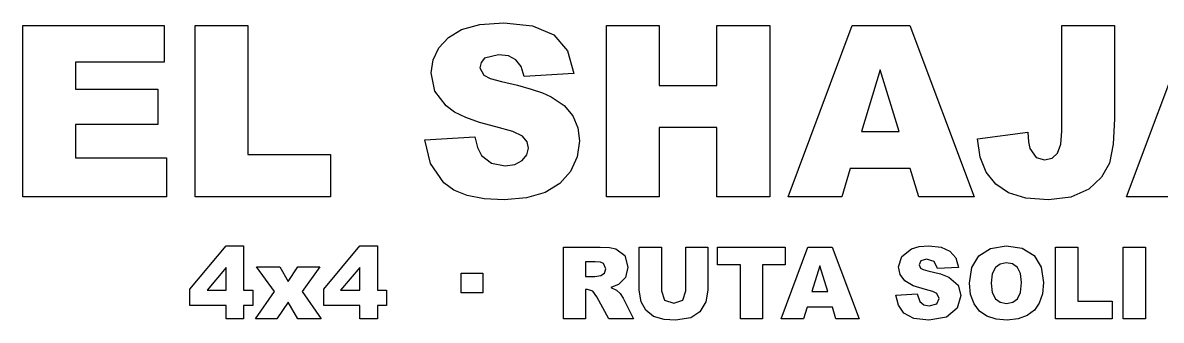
# Model space of a CAD drawing. Header units: millimetres. Extents: x 0 to 280, y -111 to 103.
# Drawn here: x 53.2 to 172.2, y -111.4 to -80.3 of the extents above; entities that cross this region are included whole.
import ezdxf

# ---------------------------------------------------------------- set-up
doc = ezdxf.new("R2010")
doc.units = ezdxf.units.MM
doc.layers.add('CAMISETA_4X4', color=7, linetype='CONTINUOUS')

msp = doc.modelspace()

# ---------------------------------------------------------------- linework, layer by layer
at = {"layer": 'CAMISETA_4X4', "color": 7}
for points in [[(53.2, -80.617), (67.993, -80.617), (67.993, -84.463), (58.708, -84.463), (58.708, -87.269), (67.3, -87.269), (67.3, -90.941), (58.708, -90.941), (58.708, -94.44), (68.235, -94.44), (68.235, -98.494), (53.2, -98.494)], [(71.215, -80.617), (76.723, -80.617), (76.723, -94.094), (85.349, -94.094), (85.349, -98.494), (71.215, -98.494)], [(95.223, -92.57), (100.454, -92.258), (100.731, -93.366), (101.147, -94.198), (102.186, -94.995), (103.607, -95.272), (104.646, -95.133), (105.408, -94.718), (105.893, -94.129), (106.066, -93.436), (105.928, -92.777), (105.443, -92.189), (104.438, -91.669), (102.637, -91.184), (100.939, -90.733), (99.519, -90.214), (98.341, -89.66), (97.44, -89.001), (96.262, -87.477), (95.881, -85.572), (96.089, -84.22), (96.678, -82.939), (97.683, -81.865), (99.068, -81.033), (100.974, -80.514), (103.468, -80.34), (106.482, -80.652), (108.699, -81.588), (110.12, -83.25), (110.813, -85.641), (105.616, -85.953), (105.304, -84.913), (104.75, -84.22), (103.953, -83.805), (102.914, -83.666), (101.459, -84.047), (101.112, -84.498), (100.974, -85.052), (101.39, -85.814), (102.048, -86.161), (103.226, -86.472), (104.923, -86.853), (106.344, -87.269), (107.521, -87.65), (108.422, -88.066), (109.773, -88.967), (110.709, -90.041), (111.228, -91.288), (111.402, -92.674), (111.159, -94.336), (110.466, -95.861), (109.323, -97.108), (107.799, -98.043), (105.859, -98.598), (103.503, -98.805), (101.424, -98.702), (99.657, -98.355), (98.272, -97.801), (97.198, -97.039), (95.812, -95.029), (95.223, -92.57)], [(114.208, -80.617), (119.716, -80.617), (119.716, -86.888), (125.744, -86.888), (125.744, -80.617), (131.287, -80.617), (131.287, -98.494), (125.744, -98.494), (125.744, -91.253), (119.716, -91.253), (119.716, -98.494), (114.208, -98.494)], [(145.941, -95.549), (139.671, -95.549), (138.805, -98.494), (133.193, -98.494), (139.879, -80.617), (145.907, -80.617), (152.628, -98.494), (146.842, -98.494)], [(161.808, -80.617), (167.317, -80.617), (167.317, -90.352), (167.178, -93.02), (166.797, -94.995), (165.966, -96.45), (164.614, -97.697), (162.744, -98.528), (160.423, -98.805), (158.032, -98.632), (156.231, -98.078), (154.914, -97.177), (153.909, -95.93), (153.286, -94.371), (152.974, -92.466), (158.24, -91.738), (158.309, -92.777), (158.448, -93.47), (159.106, -94.406), (160.007, -94.648), (160.804, -94.475), (161.358, -93.955), (161.704, -93.02), (161.808, -91.634)], [(181.347, -95.549), (175.077, -95.549), (174.211, -98.494), (168.564, -98.494), (175.285, -80.617), (181.313, -80.617), (187.999, -98.494), (182.248, -98.494)], [(144.798, -91.669), (142.823, -85.26), (140.883, -91.669)], [(74.471, -109.857), (70.66, -109.857), (70.66, -108.125), (74.471, -103.621), (76.273, -103.621), (76.273, -108.229), (77.243, -108.229), (77.243, -109.857), (76.273, -109.857), (76.273, -111.243), (74.471, -111.243)], [(88.433, -109.857), (84.657, -109.857), (84.657, -108.125), (88.433, -103.621), (90.269, -103.621), (90.269, -108.229), (91.204, -108.229), (91.204, -109.857), (90.269, -109.857), (90.269, -111.243), (88.433, -111.243)], [(109.704, -111.243), (109.704, -103.76), (113.549, -103.76), (114.52, -103.794), (115.178, -103.933), (116.113, -104.626), (116.46, -105.838), (116.182, -106.912), (115.455, -107.64), (114.658, -107.951), (115.247, -108.229), (115.628, -108.61), (115.94, -109.095), (117.049, -111.243), (114.45, -111.243), (113.203, -108.956), (112.787, -108.367), (112.233, -108.194), (112.025, -108.194), (112.025, -111.243)], [(122.522, -103.76), (124.809, -103.76), (124.809, -108.229), (124.601, -109.476), (123.977, -110.515), (123.042, -111.139), (121.414, -111.381), (120.236, -111.312), (119.127, -111), (118.33, -110.342), (117.845, -109.476), (117.637, -108.229), (117.637, -103.76), (119.959, -103.76), (119.959, -108.333), (120.27, -109.303), (121.24, -109.614), (122.176, -109.303), (122.522, -108.333)], [(125.813, -103.76), (132.881, -103.76), (132.881, -105.596), (130.525, -105.596), (130.525, -111.243), (128.204, -111.243), (128.204, -105.596), (125.813, -105.596)], [(137.835, -110.03), (135.202, -110.03), (134.821, -111.243), (132.465, -111.243), (135.271, -103.76), (137.8, -103.76), (140.606, -111.243), (138.181, -111.243)], [(144.452, -108.783), (146.669, -108.644), (146.946, -109.441), (147.396, -109.788), (147.951, -109.891), (148.748, -109.684), (148.99, -109.129), (148.748, -108.61), (148.332, -108.402), (147.57, -108.194), (146.253, -107.778), (145.387, -107.259), (144.902, -106.6), (144.729, -105.804), (145.075, -104.73), (146.08, -103.933), (146.877, -103.69), (147.916, -103.621), (149.198, -103.76), (150.099, -104.175), (150.722, -104.868), (150.999, -105.873), (148.817, -105.977), (148.47, -105.249), (147.674, -105.007), (147.085, -105.18), (146.877, -105.596), (147.05, -105.942), (147.327, -106.081), (147.812, -106.219), (149.129, -106.531), (149.995, -106.877), (150.965, -107.709), (151.242, -108.818), (150.861, -110.134), (149.752, -111.069), (147.916, -111.381), (146.323, -111.208), (145.283, -110.654), (144.729, -109.822), (144.452, -108.783)], [(152.143, -107.501), (152.385, -105.873), (153.147, -104.66), (154.36, -103.898), (155.988, -103.621), (157.651, -103.863), (158.898, -104.626), (159.66, -105.838), (159.903, -107.432), (159.799, -108.644), (159.452, -109.614), (158.933, -110.342), (158.171, -110.896), (157.235, -111.243), (156.092, -111.381), (154.949, -111.277), (153.979, -110.965), (153.217, -110.446), (152.628, -109.684), (152.247, -108.714), (152.143, -107.501)], [(161.15, -103.76), (163.471, -103.76), (163.471, -109.406), (167.074, -109.406), (167.074, -111.243), (161.15, -111.243)], [(168.217, -103.76), (170.539, -103.76), (170.539, -111.243), (168.217, -111.243)], [(74.471, -108.229), (74.471, -105.873), (72.462, -108.229)], [(77.624, -105.804), (80.084, -105.804), (80.95, -107.328), (81.954, -105.804), (84.241, -105.804), (82.405, -108.402), (84.379, -111.243), (81.954, -111.243), (80.95, -109.51), (79.772, -111.243), (77.52, -111.243), (79.495, -108.402)], [(88.433, -108.229), (88.433, -105.873), (86.423, -108.229)], [(112.025, -106.808), (112.995, -106.808), (113.619, -106.704), (114, -106.462), (114.138, -106.011), (113.896, -105.457), (113.584, -105.319), (113.03, -105.284), (112.025, -105.284)], [(137.35, -108.402), (136.518, -105.7), (135.687, -108.402)], [(154.429, -107.501), (154.533, -108.506), (154.88, -109.164), (155.365, -109.51), (156.023, -109.649), (156.681, -109.51), (157.166, -109.164), (157.478, -108.506), (157.582, -107.432), (157.478, -106.496), (157.166, -105.873), (156.646, -105.492), (155.988, -105.388), (155.365, -105.526), (154.88, -105.873), (154.533, -106.531), (154.429, -107.501)], [(99.034, -106.462), (101.286, -106.462), (101.286, -108.54), (99.034, -108.54)]]:
    msp.add_lwpolyline(points, close=True, dxfattribs=at)

doc.saveas('drawing.dxf')
